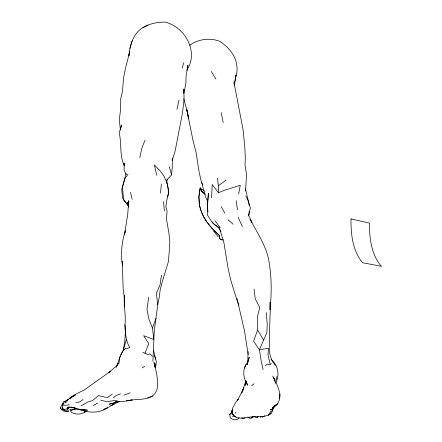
<?xml version="1.0" encoding="UTF-8"?>
<svg xmlns="http://www.w3.org/2000/svg" width="442" height="442" viewBox="0 0 442 442"><rect width="100%" height="100%" fill="white"/><g stroke="black" fill="none" stroke-linecap="round" stroke-linejoin="round"><path stroke-width="0.66" d="M124.279 306.958L124.346 295.383C123.561 305.245 126.064 314.908 124.964 324.754C125.29 332.616 125.622 340.688 129.804 347.616L125.926 348.976M239.116 417.657L237.553 419.331C235.039 420.386 231.995 419.729 230.243 417.618L229.823 414.397L230.332 413.894M152.893 361.346L154.28 330.677L157.755 304.676L159.435 296.223L160.12 290.223L162.463 281.013L168.369 261.786L169.253 251.36L169.816 242.144L168.954 233.266L166.49 219.144L167.048 210.845L165.888 207.022L166.568 200.861L168.187 195.237L168.457 189.298L166.419 180.364M64.455 409.552L62.178 409.027L62.211 407.17L63.007 405.143L67.676 405.143L69.217 404.507M207.519 201.541L207.326 207.884L208.044 211.873M276.791 376.562L276.725 378.512L275.78 380.159M247.702 362.396L249.205 357.318L246.968 364.827L247.702 362.396L248.117 351.489M211.613 197.961L212.199 184.513L218.431 192.734L224.613 190.253L240.271 185.248L238.641 194.021M245.564 191.016L246.537 174.336L245.045 165.568L245.293 157.435L244.824 147.506L243.039 129.589L233.984 82.444L234.337 84.936L235.956 75.057L234.337 84.936M155.048 367.645L155.28 363.727M125.379 331.876L124.755 341.771L123.34 349.887L121.058 354.799M207.889 200.353L208.392 193.309L207.453 205.176L207.491 215.094L212.038 222.138L214.342 224.459L219.773 227.89M248.885 215.188L249.233 211.193M245.559 380.888L245.144 385.396L245.581 381.617L242.547 390.794L243.851 387.667M160.49 193.16L161.374 184.027M166.595 180.413L171.54 174.883L172.258 167.507L172.341 158.335L172.148 159.523M118.992 363.357L119.633 357.871L120.489 356.031M186.756 70.322C199.16 52.09 185.121 26.99 165.175 22.1C157.391 22.083 149.678 23.537 142.948 27.586C133.114 33.316 129.915 45.239 128.865 55.869L129.241 54.084M148.716 297.129L146.993 309.411L148.882 319.163L152.468 328.025L153.794 339.456L143.644 335.716L148.821 343.688L145.004 353.025M62.957 408.198L62.83 409.054L62.178 409.027L62.537 407.309M161.479 275.145L159.976 285.173L156.33 293.477L157.755 304.676M166.684 182.43L167.209 179.027M232.492 410.579L232.702 409.369M235.404 78.449C240.741 63.079 232.641 49.753 219.912 41.404C210.121 37.487 198.309 39.04 189.8 45.222M121.102 127.467L121.578 124.964L119.174 132.915C121.881 143.788 119.235 155.496 124.39 165.96M65.62 409.165L63.294 409.773L62.084 409.601L60.571 408.375L60.996 406.314L63.703 401.43L67.919 400.955M129.495 52.891L129.744 51.697L125.357 68.814L123.489 78.389L122.539 91.29L120.721 98.715L120.638 108.892L119.29 119.986L120.428 129.937M139.854 157.567L141.777 148.451L145.042 140.136M64.361 409.187L64.123 410.281L61.77 410.071M176.955 109.373L178.999 100.152M204.386 191.148L200.226 187.977A65.93 51.62 29.6 0 0 199.563 190.889L198.883 196.95L199.193 203.232A48.084 37.808 28.1 0 0 206.933 222.044L212.32 228.746L219.635 235.702C218.608 237.569 220.022 239.802 222.111 239.779M132.224 40.681L129.893 48.366M155.291 367.755L155.932 365.584L156.275 361.252L154.501 355.197M126.357 339.705L123.34 349.887L124.633 349.434M187.215 67.77L187.966 65.267L186.093 75.958L185.9 83.074L183.883 93.632L183.767 89.107L184.099 99.19L182.546 112.555L175.12 151.076L172.148 160.623M126.125 173.424L121.705 189.314L122.55 197.994L128.694 206.508M232.022 410.546L232.1 414.06L232.022 410.546L232.995 407.342L235.232 403.209L238.199 399.319L237.404 400.446L242.851 390.17L241.669 393.021L243.813 387.617M229.818 414.811L230.149 413.773L231.415 412.513M182.06 68.167L183.889 62.543M219.635 235.702C218.674 237.796 220.348 240.177 222.796 239.868M275.742 382.822L275.581 383.286C279.963 375.402 278.184 364.915 271.045 359.307M248.05 361.805C241.94 368.379 242.912 378.23 247.619 385.308L247.128 383.429M272.913 408.607L272.079 410.972L271.482 411.264M254.056 289.035L255.216 298.687L259.725 307.422L257.349 317.24L257.592 330.03L253.592 341.125L259.415 349.826L261.051 360.258L263.123 369.6M152.468 328.025L156.103 318.351M245.846 364.783L244.559 368.136M62.405 405.463L63.228 403.331M167.187 196.872L168.645 193.27L167.43 184.314L166.363 181.485M266.255 312.549L267.244 324.003L266.858 332.588L259.415 349.826L268.438 348.235L268.045 354.954L270.079 363.888M249.244 417.983L250.791 418.375L252.625 417.69L253.133 416.519M273.537 407.48L271.626 412.983C266.581 417.336 258.957 416.751 252.691 416.778L254.365 416.696C247.531 416.679 239.404 420.563 233.453 415.684M232.354 410.32L231.337 412.016M275.841 404.883L273.283 408.668L270.366 409.867L271.526 409.187M118.406 363.346L116.113 367.241C119.473 360.998 119.495 352.898 125.782 348.191M62.576 405.076L63.836 403.027L66.493 402.154M245.072 417.607L244.785 418.066L243.702 418.303L241.697 417.972M118.207 363.385L116.395 366.092L117.622 364.987M254.686 416.53L255.984 417.414L257.493 417.37L258.139 416.397M128.047 174.258L124.975 178.502L122.434 187.723L123.71 200.182L128.782 206.066M269.465 413.281L271.145 410.977M68.891 407.839L67.372 409.861L65.521 410.822L63.51 411.137M273.283 408.668L272.476 407.745L275.101 405.082M67.294 407.695L67.709 407.275M118.992 401.596L115.401 401.811L122.964 401.563L132.23 400.032L126.694 400.734C136.584 398.314 153.346 401.971 156.982 389.419C158.744 380.407 156.12 371.208 154.015 362.473L154.661 366.506M275.952 405.292C284.526 397.06 276.979 384.628 272.686 376.054M271.305 363.562L269.769 364.926L267.316 364.059L265.222 365.832M118.031 364.617L108.826 372.523L110.461 371.346L84.223 389.949L73.46 395.308L69.538 398.612M251.57 385.733L253.94 383.778M270.985 412.922L268.189 415.215L270.388 413.861M274.526 406.154L278.057 403.297L275.488 405.889L272.476 407.745M235.133 413.176L236.1 412.403M113.163 397.861L116.55 395.375L120.489 393.794M218.431 192.734L218.387 185.739L225.923 180.242M66.471 408.972L69.394 406.971M83.068 399.507L79.306 402.132L75.698 402.347M67.007 409.016L69.206 407.485L71.715 407.38M64.67 401.485L68.792 399.424M142.219 367.904L144.744 366.28M112.268 394.071L107.268 397.634L98.527 395.64L92.406 400.629L87.859 401.982L81.019 405.811M70.444 398.132L75.4 395.015L69.057 398.397M262.426 417.121L264.758 415.778M262.515 416.834L263.322 416.375M260.437 416.795L261.548 416.176M118.533 401.761L110.931 405.762L114.699 403.452L107.583 407.839L103.771 409.436L107.367 407.844C98.085 414.16 86.527 412.646 76.676 408.607M93.063 405.568L97.693 403.032M260.321 417.358L260.968 417.01M62.178 409.027L63.14 408.546M142.948 27.586L148.103 25.034M86.091 411.386L84.389 412.071L86.168 411.264C82.168 414.651 76.041 414.994 71.565 412.353L70.184 410.546M67.212 407.552L68.875 406.9M232.536 416.403L233.84 415.894L235.873 416.8L233.84 415.894M124.042 395.159L130.136 392.827M147.766 397.922L152.755 396.159M116.158 402.259L118.108 401.59M71.753 410.242L76.803 408.579M67.272 399.607L68.4 399.231M115.533 402.435L109.251 404.192L119.638 401.607M69.67 398.292L71.035 397.993M66.803 411.176L68.958 410.717M76.803 408.806L69.77 409.612M62.084 409.601L64.062 409.275M252.625 417.69L251.216 417.585M117.202 400.187L106.92 401.645L100.898 400.259M66.101 400.828L67.83 400.629M68.659 411.281L65.571 411.452L64.444 410.662M69.383 407.474L72.775 407.425M223.326 239.879L222.298 239.802M83.925 410.088L85.102 410.336M78.494 409.01L81.543 409.745L87.522 410.154L76.897 409.11L73.311 407.64M71.051 406.927L76.046 408.419L73.157 407.226M70.703 410.088L71.692 410.507M142.766 352.351L147.534 354.423L150.092 353.92L152.335 356.263M205.281 194.209L201.977 191.69L200.226 187.977L198.872 197.281L199.784 206.464A46.515 36.592 28 0 0 203.011 215.486C206.944 223.381 212.989 230.011 219.652 235.697M233.685 414.756L232.16 413.856L232.083 411.988M204.972 193.961L201.513 190.894L200.226 187.977L201.408 190.894L204.768 193.955M247.852 416.933L248.901 417.745M257.04 417.005L257.493 417.37M235.122 416.767L232.89 414.861L232.183 412.397M228.05 219.768L233.022 224.182M218.177 236.757L213.641 231.199M272.217 360.876L275.272 365.457M215.121 220.873L220.188 227.674M220.928 231.437L218.514 227.707L212.851 223.044L212.166 221.845M211.248 71.438L215.95 79.019M257.592 330.03L263.576 339.926M245.829 196.077L247.791 199.419L250.371 207.917L248.503 215.917L248.282 214.597L251.957 222.608L250.111 219.265C256.968 232.42 265.78 245.067 268.697 259.824C271.714 276.261 271.764 292.985 269.952 309.56L270.079 302.345L270.305 308.599L269.642 328.528L269.637 353.445L271.841 360.401M127.86 203.475L127.208 202.337L128.826 207.204M221.332 206.657L224.718 213.077M126.329 174.756L124.152 170.441L124.13 162.943L124.417 164.794M207.944 201.906L205.591 197.115L201.723 182.585M165.888 180.353L164.076 176.375L160.413 171.192L154.363 164.927L156.794 175.297M238.161 217.177L242.371 226.68M202.629 184.85L201.331 181.695L199.209 172.59L196.044 152.092L193.088 140.97L186.817 109.749L188.507 118.241L187.143 111.169L183.728 98.726M238.945 305.262L236.663 299.212L230.923 280.642L228.16 268.736L223.989 243.111L219.331 227.602M273.714 377.761L274.46 380.109M169.358 166.789L171.54 174.883M245.879 380.413L246.537 383.054M237 298.554L244.448 330.655L248.144 354.412M130.545 192.375L132.152 199.386M153.628 350.666L155.551 359.153M245.487 188.646L249.166 205.254M221.243 112.55L223.177 122.572M236.172 200.679L237.465 209.723M217.414 178.248L218.387 185.739M124.357 298.168L123.125 288.388L122.274 261.283L122.428 265.244C120.605 253.609 121.727 241.614 125.511 230.47L124.561 234.127L127.727 214.37L128.732 200.591L128.843 203.215M163.584 201.591L164.341 210.945M274.808 381.529L274.581 378.208L274.659 380.435M124.964 324.754L125.451 332.721M246.216 381.656L246.282 382.916L246.266 381.584M60.537 407.728L60.571 408.375M351.014 218.9C350.865 231.022 351.893 243.592 357.28 254.647A52.681 36.603 -75.8 0 0 361.142 260.896L362.644 262.741L381.44 266.316L379.932 264.504A51.72 36.973 -75.7 0 1 375.998 258.332C370.518 247.503 369.374 235.1 369.462 223.133L351.014 218.9M279.83 394.27L279.631 398.109L279.83 394.27"/></g></svg>
